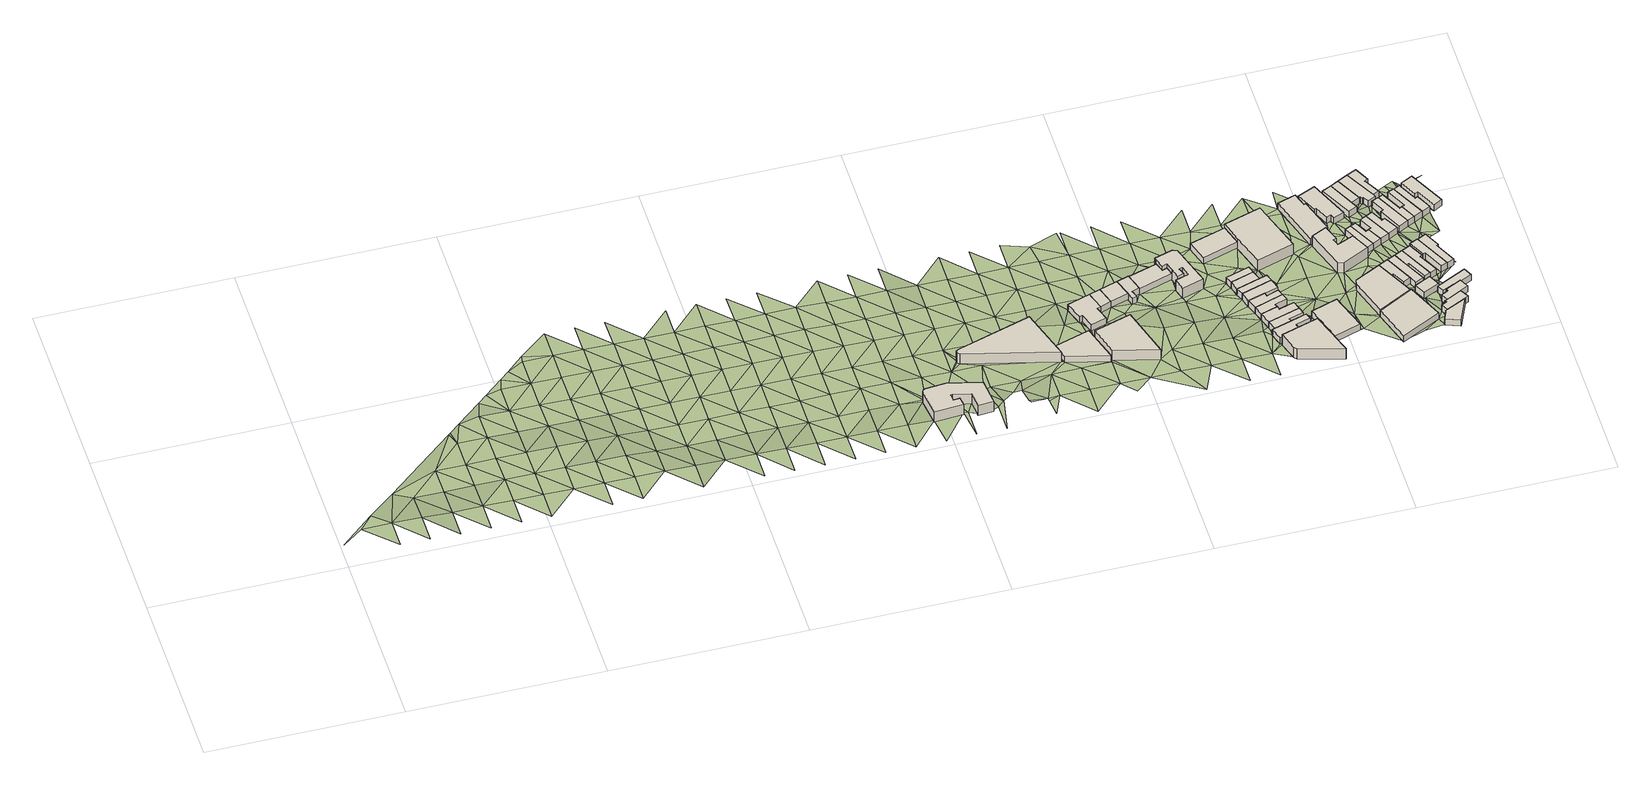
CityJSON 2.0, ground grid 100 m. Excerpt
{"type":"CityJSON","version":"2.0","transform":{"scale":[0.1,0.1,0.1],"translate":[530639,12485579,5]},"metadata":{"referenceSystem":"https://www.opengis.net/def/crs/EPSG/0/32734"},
"CityObjects":{
"building1":{"type":"Building","attributes":{"address":"Locomotive Hotel 349 Albert Road Salt River Cape Town","building":"retail","building:levels":2,"building_height":6.9,"plus_code":"4FRW3FC6+H29","ground_height":7.52,"roof_height":14.42},"geometry":[{"type":"Solid","lod":"1","boundaries":[[[[0,1,2,3]],[[1,4,5,2]],[[4,6,7,5]],[[6,8,9,7]],[[8,10,11,9]],[[10,12,13,11]],[[12,14,15,13]],[[14,16,17,15]],[[16,18,19,17]],[[18,20,21,19]],[[20,22,23,21]],[[22,24,25,23]],[[24,26,27,25]],[[26,0,3,27]],[[3,2,5,7,9,11,13,15,17,19,21,23,25,27]],[[26,24,22,20,18,16,14,12,10,8,6,4,1,0]]]]}]},
"building2":{"type":"Building","attributes":{"address":"Bridge Mansions 445 Albert Road Salt River Cape Town","building":"retail","building:levels":2,"building_height":6.9,"plus_code":"4FRW3FC6+M48","ground_height":7.01,"roof_height":13.91},"geometry":[{"type":"Solid","lod":"1","boundaries":[[[[28,29,30,31]],[[29,32,33,30]],[[32,34,35,33]],[[34,36,37,35]],[[36,38,39,37]],[[38,28,31,39]],[[31,30,33,35,37,39]],[[38,36,34,32,29,28]]]]}]},
"building3":{"type":"Building","attributes":{"address":"Albert Road Salt River Cape Town","building":"retail","building:levels":1,"building_height":4.1,"plus_code":"4FRW3FC6+J7H","ground_height":7.63,"roof_height":11.73},"geometry":[{"type":"Solid","lod":"1","boundaries":[[[[40,41,42,43]],[[41,44,45,42]],[[44,46,47,45]],[[46,40,43,47]],[[43,42,45,47]],[[46,44,41,40]]]]}]},
"building4":{"type":"Building","attributes":{"address":"10 Foundry Road Salt River Cape Town","building":"house","building:levels":1,"building_height":4.1,"plus_code":"4FRW3FC6+P85","ground_height":6.89,"roof_height":10.99},"geometry":[{"type":"Solid","lod":"1","boundaries":[[[[48,49,50,51]],[[49,52,53,50]],[[52,54,55,53]],[[54,56,57,55]],[[56,58,59,57]],[[58,60,61,59]],[[60,62,63,61]],[[62,48,51,63]],[[51,50,53,55,57,59,61,63]],[[62,60,58,56,54,52,49,48]]]]}]},
"building5":{"type":"Building","attributes":{"address":"Liesbeek House 449 Albert Road Salt River Cape Town","building":"retail","building:levels":2,"building_height":6.9,"plus_code":"4FRW3FC6+J98","ground_height":7.61,"roof_height":14.51},"geometry":[{"type":"Solid","lod":"1","boundaries":[[[[64,65,66,67]],[[65,68,69,66]],[[68,70,71,69]],[[70,64,67,71]],[[67,66,69,71]],[[70,68,65,64]]]]}]},
"building6":{"type":"Building","attributes":{"address":"14 Foundry Road Salt River Cape Town","building":"house","building:levels":1,"building_height":4.1,"plus_code":"4FRW3FC6+P9F","ground_height":6.89,"roof_height":10.99},"geometry":[{"type":"Solid","lod":"1","boundaries":[[[[72,48,51,73]],[[48,62,63,51]],[[62,74,75,63]],[[74,72,73,75]],[[73,51,63,75]],[[74,62,48,72]]]]}]},
"building7":{"type":"Building","attributes":{"address":"16 Foundry Road Salt River Cape Town","building":"house","building:levels":1,"building_height":4.1,"plus_code":"4FRW3FC6+PCJ","ground_height":6.86,"roof_height":10.96},"geometry":[{"type":"Solid","lod":"1","boundaries":[[[[76,72,73,77]],[[72,74,75,73]],[[74,78,79,75]],[[78,76,77,79]],[[77,73,75,79]],[[78,74,72,76]]]]}]},
"building8":{"type":"Building","attributes":{"address":"Foundry Road Salt River Cape Town","building":"house","building:levels":1,"building_height":4.1,"plus_code":"4FRW3FC6+PCX","ground_height":6.8,"roof_height":10.9},"geometry":[{"type":"Solid","lod":"1","boundaries":[[[[80,81,82,83]],[[81,84,85,82]],[[84,86,87,85]],[[86,88,89,87]],[[88,90,91,89]],[[90,92,93,91]],[[92,80,83,93]],[[83,82,85,87,89,91,93]],[[92,90,88,86,84,81,80]]]]}]},
"building9":{"type":"Building","attributes":{"address":"18 Foundry Road Salt River Cape Town","building":"industrial","building:levels":1,"building_height":4.1,"plus_code":"4FRW3FC6+QF5","ground_height":6.36,"roof_height":10.46},"geometry":[{"type":"Solid","lod":"1","boundaries":[[[[94,95,96,97]],[[95,98,99,96]],[[98,100,101,99]],[[100,102,103,101]],[[102,104,105,103]],[[104,94,97,105]],[[97,96,99,101,103,105]],[[104,102,100,98,95,94]]]]}]},
"building10":{"type":"Building","attributes":{"address":"24 Foundry Road Salt River Cape Town","building":"industrial","building:levels":2,"building_height":6.9,"plus_code":"4FRW3FC6+PHV","ground_height":6.22,"roof_height":13.12},"geometry":[{"type":"Solid","lod":"1","boundaries":[[[[106,107,108,109]],[[107,110,111,108]],[[110,112,113,111]],[[112,114,115,113]],[[114,116,117,115]],[[116,118,119,117]],[[118,120,121,119]],[[120,122,123,121]],[[122,124,125,123]],[[124,126,127,125]],[[126,128,129,127]],[[128,130,131,129]],[[130,132,133,131]],[[132,134,135,133]],[[134,106,109,135]],[[109,108,111,113,115,117,119,121,123,125,127,129,131,133,135]],[[134,132,130,128,126,124,122,120,118,116,114,112,110,107,106]]]]}]},
"building11":{"type":"Building","attributes":{"address":"Alfred Street Cape Town","building":"house","building:levels":1,"building_height":4.1,"plus_code":"4FRW3FC6+PMG","ground_height":6.36,"roof_height":10.46},"geometry":[{"type":"Solid","lod":"1","boundaries":[[[[136,137,138,139]],[[137,140,141,138]],[[140,142,143,141]],[[142,136,139,143]],[[139,138,141,143]],[[142,140,137,136]]]]}]},
"building12":{"type":"Building","attributes":{"address":"Alfred Street Cape Town","building":"house","building:levels":1,"building_height":4.1,"plus_code":"4FRW3FC6+MMV","ground_height":6.47,"roof_height":10.57},"geometry":[{"type":"Solid","lod":"1","boundaries":[[[[144,145,146,147]],[[145,148,149,146]],[[148,150,151,149]],[[150,144,147,151]],[[147,146,149,151]],[[150,148,145,144]]]]}]},
"building13":{"type":"Building","attributes":{"address":"26 Foundry Road Salt River Cape Town","building":"industrial","building:levels":1,"building_height":4.1,"plus_code":"4FRW3FC6+RJ5","ground_height":5.74,"roof_height":9.84},"geometry":[{"type":"Solid","lod":"1","boundaries":[[[[152,153,154,155]],[[153,156,157,154]],[[156,158,159,157]],[[158,152,155,159]],[[155,154,157,159]],[[158,156,153,152]]]]}]},
"building14":{"type":"Building","attributes":{"address":"Alfred Street Cape Town","building":"house","building:levels":1,"building_height":4.1,"plus_code":"4FRW3FC6+JMP","ground_height":6.56,"roof_height":10.66},"geometry":[{"type":"Solid","lod":"1","boundaries":[[[[160,161,162,163]],[[161,164,165,162]],[[164,166,167,165]],[[166,168,169,167]],[[168,170,171,169]],[[170,160,163,171]],[[163,162,165,167,169,171]],[[170,168,166,164,161,160]]]]}]},
"building15":{"type":"Building","attributes":{"address":"Alfred Street Cape Town","building":"house","building:levels":1,"building_height":4.1,"plus_code":"4FRW3FC6+JMH","ground_height":6.56,"roof_height":10.66},"geometry":[{"type":"Solid","lod":"1","boundaries":[[[[172,173,174,175]],[[173,176,177,174]],[[176,178,179,177]],[[178,161,162,179]],[[161,160,163,162]],[[160,172,175,163]],[[175,174,177,179,162,163]],[[160,161,178,176,173,172]]]]}]},
"building16":{"type":"Building","attributes":{"address":"19 Alfred Street Salt River Cape Town","building":"house","building:levels":1,"building_height":4.1,"plus_code":"4FRW3FC6+HP7","ground_height":7.29,"roof_height":11.39},"geometry":[{"type":"Solid","lod":"1","boundaries":[[[[180,181,182,183]],[[181,184,185,182]],[[184,186,187,185]],[[186,188,189,187]],[[188,190,191,189]],[[190,192,193,191]],[[192,194,195,193]],[[194,180,183,195]],[[183,182,185,187,189,191,193,195]],[[194,192,190,188,186,184,181,180]]]]}]},
"building17":{"type":"Building","attributes":{"address":"Alfred Street Cape Town","building":"house","building:levels":1,"building_height":4.1,"plus_code":"4FRW3FC6+MMQ","ground_height":6.38,"roof_height":10.48},"geometry":[{"type":"Solid","lod":"1","boundaries":[[[[196,197,198,199]],[[197,200,201,198]],[[200,202,203,201]],[[202,204,205,203]],[[204,196,199,205]],[[199,198,201,203,205]],[[204,202,200,197,196]]]]}]},
"building18":{"type":"Building","attributes":{"address":"Alfred Street Cape Town","building":"house","building:levels":1,"building_height":4.1,"plus_code":"4FRW3FC6+MM9","ground_height":6.38,"roof_height":10.48},"geometry":[{"type":"Solid","lod":"1","boundaries":[[[[206,207,208,209]],[[207,210,211,208]],[[210,197,198,211]],[[197,196,199,198]],[[196,206,209,199]],[[209,208,211,198,199]],[[196,197,210,207,206]]]]}]},
"building19":{"type":"Building","attributes":{"address":"Alfred Street Cape Town","building":"house","building:levels":1,"building_height":4.1,"plus_code":"4FRW3FC6+HPR","ground_height":6.56,"roof_height":10.66},"geometry":[{"type":"Solid","lod":"1","boundaries":[[[[212,213,214,215]],[[213,216,217,214]],[[216,218,219,217]],[[218,173,174,219]],[[173,172,175,174]],[[172,212,215,175]],[[215,214,217,219,174,175]],[[172,173,218,216,213,212]]]]}]},
"building20":{"type":"Building","attributes":{"address":"17 Alfred Street Salt River Cape Town","building":"house","building:levels":1,"building_height":4.1,"plus_code":"4FRW3FC6+HPJ","ground_height":6.62,"roof_height":10.72},"geometry":[{"type":"Solid","lod":"1","boundaries":[[[[220,221,222,223]],[[221,224,225,222]],[[224,226,227,225]],[[226,213,214,227]],[[213,212,215,214]],[[212,220,223,215]],[[223,222,225,227,214,215]],[[212,213,226,224,221,220]]]]}]},
"building21":{"type":"Building","attributes":{"address":"Salt River Buildings 463 Junction Road Salt River Cape Town","building":"retail","building:levels":2,"building_height":6.9,"plus_code":"4FRW3FC6+GQ6","ground_height":7.29,"roof_height":14.19},"geometry":[{"type":"Solid","lod":"1","boundaries":[[[[228,229,230,231]],[[229,232,233,230]],[[232,234,235,233]],[[234,236,237,235]],[[236,238,239,237]],[[238,228,231,239]],[[231,230,233,235,237,239]],[[238,236,234,232,229,228]]]]}]},
"building22":{"type":"Building","attributes":{"address":"32 Foundry Road Salt River Cape Town","building":"industrial","building:levels":2,"building_height":6.9,"plus_code":"4FRW3FC6+QPH","ground_height":5.49,"roof_height":12.39},"geometry":[{"type":"Solid","lod":"1","boundaries":[[[[240,241,242,243]],[[241,244,245,242]],[[244,246,247,245]],[[246,248,249,247]],[[248,240,243,249]],[[243,242,245,247,249]],[[248,246,244,241,240]]]]}]},
"building23":{"type":"Building","attributes":{"address":"18 Junction Road Salt River Cape Town","building":"industrial","building:levels":1,"building_height":4.1,"plus_code":"4FRW3FC6+HR7","ground_height":6.44,"roof_height":10.54},"geometry":[{"type":"Solid","lod":"1","boundaries":[[[[250,251,252,253]],[[251,254,255,252]],[[254,256,257,255]],[[256,250,253,257]],[[253,252,255,257]],[[256,254,251,250]]]]}]},
"building24":{"type":"Building","attributes":{"address":"3 Junction Road Salt River Cape Town","building":"industrial","building:levels":1,"building_height":4.1,"plus_code":"4FRW3FC6+RR9","ground_height":5.53,"roof_height":9.63},"geometry":[{"type":"Solid","lod":"1","boundaries":[[[[258,259,260,261]],[[259,262,263,260]],[[262,264,265,263]],[[264,266,267,265]],[[266,268,269,267]],[[268,258,261,269]],[[261,260,263,265,267,269]],[[268,266,264,262,259,258]]]]}]},
"building25":{"type":"Building","attributes":{"address":"5A Junction Road Salt River Cape Town","building":"industrial","building:levels":2,"building_height":6.9,"plus_code":"4FRW3FC6+PV9","ground_height":5.9,"roof_height":12.8},"geometry":[{"type":"Solid","lod":"1","boundaries":[[[[270,271,272,273]],[[271,274,275,272]],[[274,276,277,275]],[[276,278,279,277]],[[278,280,281,279]],[[280,282,283,281]],[[282,284,285,283]],[[284,286,287,285]],[[286,270,273,287]],[[273,272,275,277,279,281,283,285,287]],[[286,284,282,280,278,276,274,271,270]]]]}]},
"building26":{"type":"Building","attributes":{"address":"9 Junction Road Salt River Cape Town","building":"industrial","building:levels":1,"building_height":4.1,"plus_code":"4FRW3FC6+JW9","ground_height":6.09,"roof_height":10.19},"geometry":[{"type":"Solid","lod":"1","boundaries":[[[[288,289,290,291]],[[289,292,293,290]],[[292,294,295,293]],[[294,296,297,295]],[[296,298,299,297]],[[298,288,291,299]],[[291,290,293,295,297,299]],[[298,296,294,292,289,288]]]]}]},
"building27":{"type":"Building","attributes":{"address":"11 Junction Road Salt River Cape Town","building":"industrial","building:levels":1,"building_height":4.1,"plus_code":"4FRW3FC6+GXV","ground_height":6.98,"roof_height":11.08},"geometry":[{"type":"Solid","lod":"1","boundaries":[[[[300,301,302,303]],[[301,304,305,302]],[[304,306,307,305]],[[306,300,303,307]],[[303,302,305,307]],[[306,304,301,300]]]]}]},
"building28":{"type":"Building","attributes":{"address":"38 Foundry Road Salt River Cape Town","building":"industrial","building:levels":1,"building_height":4.1,"plus_code":"4FRW3FC6+RVW","ground_height":5.07,"roof_height":9.17},"geometry":[{"type":"Solid","lod":"1","boundaries":[[[[308,309,310,311]],[[309,312,313,310]],[[312,314,315,313]],[[314,316,317,315]],[[316,318,319,317]],[[318,320,321,319]],[[320,322,323,321]],[[322,308,311,323]],[[311,310,313,315,317,319,321,323]],[[322,320,318,316,314,312,309,308]]]]}]},
"building29":{"type":"Building","attributes":{"address":"24 Greef Street Salt River Cape Town","building":"house","building:levels":1,"building_height":4.1,"plus_code":"4FRW3FC6+PWW","ground_height":5.9,"roof_height":10},"geometry":[{"type":"Solid","lod":"1","boundaries":[[[[324,325,326,327]],[[325,328,329,326]],[[328,330,331,329]],[[330,332,333,331]],[[332,334,335,333]],[[334,324,327,335]],[[327,326,329,331,333,335]],[[334,332,330,328,325,324]]]]}]},
"building30":{"type":"Building","attributes":{"address":"21 Greef Street Salt River Cape Town","building":"house","building:levels":1,"building_height":4.1,"plus_code":"4FRW3FC6+MX3","ground_height":6.04,"roof_height":10.14},"geometry":[{"type":"Solid","lod":"1","boundaries":[[[[336,289,290,337]],[[289,288,291,290]],[[288,338,339,291]],[[338,340,341,339]],[[340,342,343,341]],[[342,336,337,343]],[[337,290,291,339,341,343]],[[342,340,338,288,289,336]]]]}]},
"building31":{"type":"Building","attributes":{"address":"26 Greef Street Salt River Cape Town","building":"house","building:levels":1,"building_height":4.1,"plus_code":"4FRW3FC6+PXJ","ground_height":5.65,"roof_height":9.75},"geometry":[{"type":"Solid","lod":"1","boundaries":[[[[344,345,346,347]],[[345,348,349,346]],[[348,350,351,349]],[[350,352,353,351]],[[352,354,355,353]],[[354,344,347,355]],[[347,346,349,351,353,355]],[[354,352,350,348,345,344]]]]}]},
"building32":{"type":"Building","attributes":{"address":"42 Foundry Road Salt River Cape Town","building":"house","building:levels":1,"building_height":4.1,"plus_code":"4FRW3FC6+RWW","ground_height":5.15,"roof_height":9.25},"geometry":[{"type":"Solid","lod":"1","boundaries":[[[[356,357,358,359]],[[357,360,361,358]],[[360,362,363,361]],[[362,364,365,363]],[[364,356,359,365]],[[359,358,361,363,365]],[[364,362,360,357,356]]]]}]},
"building33":{"type":"Building","attributes":{"address":"23 Greef Street Salt River Cape Town","building":"house","building:levels":1,"building_height":4.1,"plus_code":"4FRW3FC7+J2J","ground_height":6.04,"roof_height":10.14},"geometry":[{"type":"Solid","lod":"1","boundaries":[[[[366,336,337,367]],[[336,342,343,337]],[[342,368,369,343]],[[368,370,371,369]],[[370,372,373,371]],[[372,366,367,373]],[[367,337,343,369,371,373]],[[372,370,368,342,336,366]]]]}]},
"building34":{"type":"Building","attributes":{"address":"28 Greef Street Salt River Cape Town","building":"house","building:levels":1,"building_height":4.1,"plus_code":"4FRW3FC6+QX7","ground_height":5.65,"roof_height":9.75},"geometry":[{"type":"Solid","lod":"1","boundaries":[[[[350,348,349,351]],[[348,374,375,349]],[[374,376,377,375]],[[376,378,379,377]],[[378,380,381,379]],[[380,350,351,381]],[[351,349,375,377,379,381]],[[380,378,376,374,348,350]]]]}]},
"building35":{"type":"Building","attributes":{"address":"16 Westminster Road Salt River Cape Town","building":"house","building:levels":1,"building_height":4.1,"plus_code":"4FRW3FC7+H2W","ground_height":6.16,"roof_height":10.26},"geometry":[{"type":"Solid","lod":"1","boundaries":[[[[382,383,384,385]],[[383,386,387,384]],[[386,388,389,387]],[[388,382,385,389]],[[385,384,387,389]],[[388,386,383,382]]]]}]},
"building36":{"type":"Building","attributes":{"address":"44 Foundry Road Salt River Cape Town","building":"house","building:levels":1,"building_height":4.1,"plus_code":"4FRW3FC6+VW5","ground_height":5.15,"roof_height":9.25},"geometry":[{"type":"Solid","lod":"1","boundaries":[[[[357,356,359,358]],[[356,390,391,359]],[[390,392,393,391]],[[392,357,358,393]],[[358,359,391,393]],[[392,390,356,357]]]]}]},
"building37":{"type":"Building","attributes":{"address":"25 Greef Street Salt River Cape Town","building":"house","building:levels":1,"building_height":4.1,"plus_code":"4FRW3FC7+M23","ground_height":6.04,"roof_height":10.14},"geometry":[{"type":"Solid","lod":"1","boundaries":[[[[394,366,367,395]],[[366,372,373,367]],[[372,396,397,373]],[[396,398,399,397]],[[398,400,401,399]],[[400,394,395,401]],[[395,367,373,397,399,401]],[[400,398,396,372,366,394]]]]}]},
"building38":{"type":"Building","attributes":{"address":"26 Westminster Road Salt River Cape Town","building":"house","building:levels":1,"building_height":4.1,"plus_code":"4FRW3FC7+G36","ground_height":6.74,"roof_height":10.84},"geometry":[{"type":"Solid","lod":"1","boundaries":[[[[402,403,404,405]],[[403,406,407,404]],[[406,408,409,407]],[[408,410,411,409]],[[410,402,405,411]],[[405,404,407,409,411]],[[410,408,406,403,402]]]]}]},
"building39":{"type":"Building","attributes":{"address":"30 Greef Street Salt River Cape Town","building":"house","building:levels":1,"building_height":4.1,"plus_code":"4FRW3FC6+QX5","ground_height":5.65,"roof_height":9.75},"geometry":[{"type":"Solid","lod":"1","boundaries":[[[[376,374,375,377]],[[374,412,413,375]],[[412,414,415,413]],[[414,416,417,415]],[[416,418,419,417]],[[418,376,377,419]],[[377,375,413,415,417,419]],[[418,416,414,412,374,376]]]]}]},
"building40":{"type":"Building","attributes":{"address":"24 Westminster Road Salt River Cape Town","building":"house","building:levels":1,"building_height":4.1,"plus_code":"4FRW3FC7+G3V","ground_height":6.74,"roof_height":10.84},"geometry":[{"type":"Solid","lod":"1","boundaries":[[[[403,420,421,404]],[[420,422,423,421]],[[422,424,425,423]],[[424,426,427,425]],[[426,428,429,427]],[[428,430,431,429]],[[430,406,407,431]],[[406,403,404,407]],[[404,421,423,425,427,429,431,407]],[[406,430,428,426,424,422,420,403]]]]}]},
"building41":{"type":"Building","attributes":{"address":"27 Greef Street Salt River Cape Town","building":"house","building:levels":1,"building_height":4.1,"plus_code":"4FRW3FC7+J2X","ground_height":5.93,"roof_height":10.03},"geometry":[{"type":"Solid","lod":"1","boundaries":[[[[432,433,434,435]],[[433,436,437,434]],[[436,438,439,437]],[[438,440,441,439]],[[440,442,443,441]],[[442,432,435,443]],[[435,434,437,439,441,443]],[[442,440,438,436,433,432]]]]}]},
"building42":{"type":"Building","attributes":{"address":"46 Foundry Road Salt River Cape Town","building":"house","building:levels":1,"building_height":4.1,"plus_code":"4FRW3FC6+VX3","ground_height":5.15,"roof_height":9.25},"geometry":[{"type":"Solid","lod":"1","boundaries":[[[[392,390,391,393]],[[390,444,445,391]],[[444,446,447,445]],[[446,448,449,447]],[[448,450,451,449]],[[450,452,453,451]],[[452,454,455,453]],[[454,456,457,455]],[[456,392,393,457]],[[393,391,445,447,449,451,453,455,457]],[[456,454,452,450,448,446,444,390,392]]]]}]},
"building43":{"type":"Building","attributes":{"address":"Westminster Road Salt River Cape Town","building":"house","building:levels":1,"building_height":4.1,"plus_code":"4FRW3FC7+H38","ground_height":6.74,"roof_height":10.84},"geometry":[{"type":"Solid","lod":"1","boundaries":[[[[422,458,459,423]],[[458,460,461,459]],[[460,462,463,461]],[[462,464,465,463]],[[464,466,467,465]],[[466,468,469,467]],[[468,424,425,469]],[[424,422,423,425]],[[423,459,461,463,465,467,469,425]],[[424,468,466,464,462,460,458,422]]]]}]},
"building44":{"type":"Building","attributes":{"address":"48 Foundry Road Salt River Cape Town","building":"house","building:levels":1,"building_height":4.1,"plus_code":"4FRW3FC6+VX5","ground_height":5.09,"roof_height":9.19},"geometry":[{"type":"Solid","lod":"1","boundaries":[[[[470,471,472,473]],[[471,474,475,472]],[[474,476,477,475]],[[476,478,479,477]],[[478,480,481,479]],[[480,470,473,481]],[[473,472,475,477,479,481]],[[480,478,476,474,471,470]]]]}]},
"building45":{"type":"Building","attributes":{"address":"Greef Street Salt River Cape Town","building":"house","building:levels":1,"building_height":4.1,"plus_code":"4FRW3FC7+Q2F","ground_height":5.55,"roof_height":9.65},"geometry":[{"type":"Solid","lod":"1","boundaries":[[[[482,483,484,485]],[[483,486,487,484]],[[486,488,489,487]],[[488,490,491,489]],[[490,492,493,491]],[[492,482,485,493]],[[485,484,487,489,491,493]],[[492,490,488,486,483,482]]]]}]},
"building46":{"type":"Building","attributes":{"address":"29 Greef Street Salt River Cape Town","building":"house","building:levels":1,"building_height":4.1,"plus_code":"4FRW3FC7+M36","ground_height":5.93,"roof_height":10.03},"geometry":[{"type":"Solid","lod":"1","boundaries":[[[[494,495,496,497]],[[495,498,499,496]],[[498,500,501,499]],[[500,502,503,501]],[[502,504,505,503]],[[504,494,497,505]],[[497,496,499,501,503,505]],[[504,502,500,498,495,494]]]]}]},
"building47":{"type":"Building","attributes":{"address":"Westminster Road Salt River Cape Town","building":"house","building:levels":1,"building_height":4.1,"plus_code":"4FRW3FC7+H3W","ground_height":5.91,"roof_height":10.01},"geometry":[{"type":"Solid","lod":"1","boundaries":[[[[506,507,508,509]],[[507,510,511,508]],[[510,512,513,511]],[[512,514,515,513]],[[514,516,517,515]],[[516,518,519,517]],[[518,520,521,519]],[[520,506,509,521]],[[509,508,511,513,515,517,519,521]],[[520,518,516,514,512,510,507,506]]]]}]},
"building48":{"type":"Building","attributes":{"address":"Greef Street Salt River Cape Town","building":"house","building:levels":1,"building_height":4.1,"plus_code":"4FRW3FC7+R23","ground_height":5.38,"roof_height":9.48},"geometry":[{"type":"Solid","lod":"1","boundaries":[[[[522,523,524,525]],[[523,526,527,524]],[[526,528,529,527]],[[528,530,531,529]],[[530,532,533,531]],[[532,522,525,533]],[[525,524,527,529,531,533]],[[532,530,528,526,523,522]]]]}]},
"building49":{"type":"Building","attributes":{"address":"31 Greef Street Salt River Cape Town","building":"house","building:levels":1,"building_height":4.1,"plus_code":"4FRW3FC7+M38","ground_height":5.55,"roof_height":9.65},"geometry":[{"type":"Solid","lod":"1","boundaries":[[[[534,535,536,537]],[[535,538,539,536]],[[538,540,541,539]],[[540,542,543,541]],[[542,544,545,543]],[[544,534,537,545]],[[537,536,539,541,543,545]],[[544,542,540,538,535,534]]]]}]},
"building50":{"type":"Building","attributes":{"address":"Greef Street Salt River Cape Town","building":"house","building:levels":1,"building_height":4.1,"plus_code":"4FRW3FC7+R36","ground_height":5.38,"roof_height":9.48},"geometry":[{"type":"Solid","lod":"1","boundaries":[[[[528,526,527,529]],[[526,546,547,527]],[[546,548,549,547]],[[548,550,551,549]],[[550,552,553,551]],[[552,528,529,553]],[[529,527,547,549,551,553]],[[552,550,548,546,526,528]]]]}]},
"building51":{"type":"Building","attributes":{"address":"Greef Street Salt River Cape Town","building":"house","building:levels":1,"building_height":4.1,"plus_code":"4FRW3FC7+R33","ground_height":5.1,"roof_height":9.2},"geometry":[{"type":"Solid","lod":"1","boundaries":[[[[554,555,556,557]],[[555,558,559,556]],[[558,560,561,559]],[[560,562,563,561]],[[562,564,565,563]],[[564,554,557,565]],[[557,556,559,561,563,565]],[[564,562,560,558,555,554]]]]}]},
"building52":{"type":"Building","attributes":{"address":"40 Greef Street Salt River Cape Town","building":"house","building:levels":1,"building_height":4.1,"plus_code":"4FRW3FC7+R3Q","ground_height":5.1,"roof_height":9.2},"geometry":[{"type":"Solid","lod":"1","boundaries":[[[[566,567,568,569]],[[567,570,571,568]],[[570,572,573,571]],[[572,574,575,573]],[[574,576,577,575]],[[576,566,569,577]],[[569,568,571,573,575,577]],[[576,574,572,570,567,566]]]]}]},
"terrain1":{"type":"TINRelief","geometry":[{"type":"CompositeSurface","lod":"1","boundaries":[[[578,579,580]],[[579,578,581]],[[582,581,578]],[[579,581,583]],[[581,584,585]],[[583,581,586]],[[586,581,585]],[[586,585,587]],[[583,586,588]],[[587,585,589]],[[590,586,587]],[[586,590,588]],[[591,583,588]],[[590,587,592]],[[593,592,587]],[[588,590,594]],[[592,594,590]],[[594,595,588]],[[588,595,596]],[[596,591,588]],[[594,592,597]],[[592,598,599]],[[595,594,597]],[[592,599,597]],[[596,600,591]],[[600,596,601]],[[596,595,602]],[[597,603,595]],[[602,595,603]],[[602,601,596]],[[599,604,597]],[[604,599,605]],[[603,597,606]],[[601,602,607]],[[606,597,604]],[[603,608,602]],[[609,601,607]],[[608,603,606]],[[604,605,610]],[[602,611,607]],[[606,604,610]],[[611,602,608]],[[612,609,607]],[[612,607,611]],[[608,606,613]],[[610,614,606]],[[612,615,609]],[[606,614,613]],[[611,608,616]],[[612,617,615]],[[612,611,616]],[[608,613,616]],[[615,617,618]],[[619,614,610]],[[610,620,619]],[[617,612,621]],[[616,622,612]],[[613,614,623]],[[619,624,614]],[[618,617,621]],[[612,622,621]],[[613,623,616]],[[614,624,623]],[[621,625,618]],[[626,622,616]],[[627,624,619]],[[616,623,626]],[[621,628,625]],[[627,619,629]],[[630,625,628]],[[631,621,622]],[[626,632,622]],[[623,624,633]],[[624,627,634]],[[622,632,631]],[[628,621,635]],[[633,626,623]],[[624,634,633]],[[635,630,628]],[[627,629,636]],[[621,631,635]],[[632,626,637]],[[636,634,627]],[[626,633,637]],[[638,630,635]],[[639,631,632]],[[633,634,640]],[[637,641,632]],[[634,636,640]],[[631,639,635]],[[632,641,639]],[[633,642,637]],[[633,640,642]],[[643,638,635]],[[644,641,637]],[[639,643,635]],[[636,645,640]],[[637,642,644]],[[645,636,646]],[[647,639,641]],[[642,640,648]],[[644,649,641]],[[648,640,645]],[[647,643,639]],[[641,649,647]],[[644,642,650]],[[650,642,648]],[[651,643,652]],[[645,646,653]],[[649,644,654]],[[643,647,652]],[[648,645,653]],[[644,650,654]],[[649,655,647]],[[649,654,655]],[[648,656,650]],[[653,657,648]],[[647,658,652]],[[647,655,658]],[[648,657,656]],[[659,654,650]],[[660,661,652]],[[652,658,660]],[[650,656,659]],[[655,654,662]],[[663,657,653]],[[653,664,663]],[[658,655,662]],[[659,662,654]],[[656,657,665]],[[657,663,665]],[[666,660,658]],[[659,656,667]],[[666,658,662]],[[656,665,667]],[[660,666,668]],[[669,662,659]],[[667,670,659]],[[665,663,671]],[[672,660,668]],[[663,673,674]],[[662,669,666]],[[669,659,670]],[[671,667,665]],[[671,663,674]],[[666,675,668]],[[666,669,675]],[[670,667,676]],[[667,671,677]],[[675,678,668]],[[667,677,676]],[[669,670,679]],[[671,674,680]],[[681,668,678]],[[682,683,674]],[[669,679,675]],[[679,670,676]],[[680,677,671]],[[680,674,683]],[[678,675,684]],[[677,685,676]],[[684,675,679]],[[677,680,685]],[[678,686,681]],[[686,678,684]],[[687,679,676]],[[680,683,688]],[[685,689,676]],[[690,688,683]],[[679,687,684]],[[689,687,676]],[[685,680,691]],[[688,691,680]],[[686,684,692]],[[693,689,685]],[[684,687,692]],[[691,693,685]],[[694,686,695]],[[692,695,686]],[[687,689,696]],[[693,697,689]],[[691,688,698]],[[699,700,688]],[[687,696,692]],[[696,689,697]],[[688,700,698]],[[693,691,701]],[[695,692,702]],[[697,693,701]],[[702,692,696]],[[691,698,701]],[[695,703,704]],[[703,695,702]],[[705,696,697]],[[701,706,697]],[[698,700,707]],[[708,709,700]],[[696,705,702]],[[705,697,706]],[[698,707,701]],[[700,709,707]],[[702,710,703]],[[711,706,701]],[[702,705,710]],[[701,707,711]],[[709,708,712]],[[710,713,703]],[[705,706,714]],[[715,707,709]],[[711,716,706]],[[717,703,713]],[[705,714,710]],[[715,709,712]],[[718,711,707]],[[714,706,716]],[[718,707,715]],[[713,710,719]],[[718,720,711]],[[716,711,721]],[[719,710,714]],[[711,720,721]],[[722,712,723]],[[713,724,717]],[[724,713,719]],[[725,714,716]],[[721,726,716]],[[720,727,721]],[[714,725,719]],[[725,716,726]],[[728,729,730]],[[728,731,729]],[[732,722,733]],[[722,732,731]],[[724,719,734]],[[735,729,731]],[[736,726,721]],[[736,721,727]],[[719,725,734]],[[735,731,732]],[[735,732,737]],[[738,724,739]],[[734,739,724]],[[725,726,740]],[[741,726,736]],[[727,742,736]],[[725,740,734]],[[740,726,741]],[[743,741,736]],[[744,743,736]],[[745,744,736]],[[746,747,742]],[[739,734,748]],[[747,749,750]],[[743,751,741]],[[736,742,752]],[[748,734,740]],[[736,752,745]],[[750,742,747]],[[750,753,742]],[[754,739,755]],[[753,752,742]],[[751,756,741]],[[755,739,748]],[[757,740,741]],[[750,758,753]],[[740,757,748]],[[757,741,756]],[[759,752,753]],[[759,753,758]],[[755,748,760]],[[761,756,751]],[[758,762,759]],[[748,757,760]],[[763,745,752]],[[764,765,766]],[[764,766,762]],[[756,761,757]],[[760,767,755]],[[759,762,768]],[[769,755,767]],[[752,759,763]],[[760,757,770]],[[28,761,751]],[[768,762,766]],[[771,772,773]],[[766,772,771]],[[770,757,761]],[[774,767,760]],[[771,768,766]],[[774,760,770]],[[763,759,768]],[[769,767,775]],[[28,770,761]],[[775,767,774]],[[776,768,771]],[[777,776,771]],[[774,770,778]],[[46,763,768]],[[770,28,779]],[[46,768,780]],[[776,780,768]],[[774,778,775]],[[28,763,44]],[[763,46,44]],[[770,779,778]],[[781,775,782]],[[776,777,783]],[[44,784,28]],[[775,778,782]],[[776,783,780]],[[785,779,28]],[[786,46,780]],[[779,785,778]],[[785,28,784]],[[44,41,784]],[[780,783,787]],[[778,788,782]],[[780,787,786]],[[788,778,785]],[[785,784,789]],[[41,790,784]],[[784,790,789]],[[791,782,792]],[[787,793,786]],[[41,786,794]],[[793,794,786]],[[795,782,788]],[[796,41,794]],[[790,41,796]],[[787,783,797]],[[797,783,798]],[[799,790,796]],[[792,782,795]],[[793,787,797]],[[800,785,789]],[[785,800,788]],[[801,796,794]],[[795,788,802]],[[800,789,48]],[[793,797,803]],[[802,788,800]],[[801,794,70]],[[804,801,805]],[[806,792,795]],[[807,805,801]],[[72,800,48]],[[802,806,795]],[[72,802,800]],[[808,792,806]],[[809,807,801]],[[797,810,803]],[[801,70,809]],[[797,811,810]],[[802,72,812]],[[806,802,812]],[[807,809,813]],[[810,814,803]],[[803,815,70]],[[813,78,807]],[[812,72,76]],[[70,816,809]],[[803,814,815]],[[806,817,818]],[[817,806,812]],[[809,816,813]],[[816,70,815]],[[810,811,819]],[[819,814,810]],[[820,812,76]],[[813,816,821]],[[821,92,822]],[[92,821,816]],[[815,814,823]],[[824,814,819]],[[820,825,812]],[[812,825,817]],[[816,815,823]],[[814,824,823]],[[826,92,816]],[[827,817,828]],[[817,825,828]],[[820,94,825]],[[824,819,829]],[[816,823,830]],[[831,829,819]],[[816,830,832]],[[832,826,816]],[[833,92,826]],[[834,825,94]],[[823,824,835]],[[824,829,836]],[[825,837,828]],[[834,837,825]],[[833,826,838]],[[830,823,835]],[[824,836,835]],[[839,838,826]],[[840,832,830]],[[841,828,842]],[[843,838,839]],[[132,837,834]],[[843,844,845]],[[842,828,837]],[[844,843,839]],[[829,846,836]],[[835,847,830]],[[830,847,840]],[[846,829,848]],[[837,132,130]],[[835,836,172]],[[130,849,837]],[[836,846,850]],[[851,130,840]],[[842,837,849]],[[847,835,852]],[[840,847,853]],[[172,836,850]],[[851,854,130]],[[854,849,130]],[[840,853,851]],[[852,835,170]],[[170,835,160]],[[835,172,160]],[[855,850,846]],[[853,847,150]],[[144,150,847]],[[855,846,856]],[[849,857,842]],[[144,847,852]],[[856,846,858]],[[859,858,846]],[[860,850,855]],[[860,172,850]],[[855,861,860]],[[862,842,857]],[[854,851,863]],[[853,863,851]],[[856,858,864]],[[153,857,849]],[[140,863,853]],[[865,854,863]],[[864,858,232]],[[166,164,168]],[[173,178,176]],[[173,218,178]],[[866,867,868]],[[153,869,857]],[[192,870,864]],[[863,140,871]],[[148,145,200]],[[140,148,871]],[[210,168,164]],[[218,216,178]],[[865,863,871]],[[857,869,872]],[[867,866,873]],[[200,871,148]],[[192,864,232]],[[164,161,210]],[[200,197,874]],[[210,874,197]],[[200,874,871]],[[875,213,867]],[[867,873,875]],[[875,873,192]],[[232,875,192]],[[876,877,232]],[[161,178,878]],[[878,210,161]],[[877,879,232]],[[876,879,877]],[[878,178,216]],[[879,875,232]],[[878,216,213]],[[869,153,880]],[[875,878,213]],[[874,210,881]],[[874,882,871]],[[881,210,878]],[[883,879,876]],[[880,153,248]],[[869,880,884]],[[875,251,878]],[[885,874,881]],[[882,874,885]],[[886,879,883]],[[880,248,884]],[[878,251,887]],[[881,878,888]],[[886,889,251]],[[889,886,883]],[[248,882,890]],[[889,887,251]],[[885,881,888]],[[884,248,258]],[[887,888,878]],[[882,885,891]],[[892,248,890]],[[882,891,890]],[[889,883,304]],[[248,892,258]],[[885,893,891]],[[887,889,894]],[[888,893,885]],[[890,891,892]],[[895,304,883]],[[304,896,889]],[[889,896,894]],[[892,891,258]],[[888,887,897]],[[898,887,894]],[[898,897,887]],[[893,899,891]],[[900,258,901]],[[899,902,891]],[[898,903,897]],[[904,905,906]],[[907,896,304]],[[908,901,909]],[[908,909,910]],[[904,278,905]],[[910,911,908]],[[911,910,902]],[[905,328,899]],[[899,328,902]],[[289,903,898]],[[912,897,903]],[[911,902,913]],[[914,911,913]],[[915,895,916]],[[905,278,332]],[[902,917,913]],[[328,905,332]],[[328,917,902]],[[918,896,907]],[[919,913,917]],[[334,332,278]],[[332,330,328]],[[334,278,912]],[[920,917,328]],[[336,903,289]],[[336,912,903]],[[334,912,324]],[[921,917,920]],[[922,923,924]],[[918,922,924]],[[915,916,925]],[[926,917,921]],[[912,336,324]],[[927,308,926]],[[928,921,920]],[[922,918,929]],[[907,929,918]],[[308,927,357]],[[930,927,926]],[[930,926,921]],[[907,915,931]],[[931,929,907]],[[922,929,932]],[[928,933,921]],[[922,932,934]],[[336,366,324]],[[935,936,928]],[[933,928,936]],[[925,937,915]],[[938,931,915]],[[939,930,921]],[[366,348,324]],[[933,939,921]],[[938,915,937]],[[933,936,940]],[[929,941,932]],[[938,937,942]],[[939,943,930]],[[468,931,938]],[[366,394,348]],[[941,929,382]],[[944,426,938]],[[468,938,426]],[[945,946,947]],[[931,468,948]],[[941,945,947]],[[374,348,394]],[[949,950,943]],[[939,418,943]],[[931,948,951]],[[468,426,424]],[[941,382,945]],[[949,943,952]],[[948,468,953]],[[954,943,418]],[[955,953,468]],[[945,382,956]],[[954,952,943]],[[955,468,466]],[[394,957,374]],[[949,952,958]],[[464,953,955]],[[466,464,955]],[[418,416,959]],[[394,960,957]],[[961,382,951]],[[382,961,956]],[[962,951,948]],[[952,954,963]],[[954,418,964]],[[959,965,418]],[[957,412,374]],[[414,959,416]],[[965,964,418]],[[966,953,464]],[[951,962,961]],[[956,961,967]],[[957,960,498]],[[414,968,959]],[[956,967,969]],[[970,965,959]],[[970,964,965]],[[498,960,440]],[[438,969,440]],[[412,968,414]],[[971,954,964]],[[498,440,969]],[[966,464,462]],[[957,494,412]],[[967,961,972]],[[483,971,964]],[[412,494,968]],[[969,972,498]],[[969,967,972]],[[498,972,500]],[[973,972,961]],[[974,975,971]],[[483,976,971]],[[971,976,974]],[[977,968,494]],[[978,478,979]],[[978,979,974]],[[482,968,977]],[[973,961,980]],[[981,478,978]],[[976,982,974]],[[974,982,978]],[[534,977,494]],[[976,530,982]],[[530,528,982]],[[977,983,482]],[[984,978,982]],[[552,982,528]],[[984,985,978]],[[977,534,986]],[[987,988,989]],[[546,983,977]],[[985,984,990]],[[991,977,986]],[[546,977,991]],[[990,992,985]],[[990,993,992]],[[990,994,993]],[[992,993,995]],[[996,994,990]],[[546,991,558]],[[996,997,994]],[[998,994,997]],[[995,993,999]],[[997,574,998]],[[999,1000,995]],[[1000,1001,995]]]}]}
},
"vertices":[
[3088,159,33],[3081,204,33],[3081,204,102],[3088,159,102],[3049,202,33],[3049,202,102],[3045,236,33],[3045,236,102],[3054,238,33],[3054,238,102],[3143,216,33],[3143,216,102],[3152,134,33],[3152,134,102],[3231,140,33],[3231,140,102],[3217,277,33],[3217,277,102],[3047,319,33],[3047,319,102],[2939,310,33],[2939,310,102],[2927,303,33],[2927,303,102],[2922,290,33],[2922,290,102],[2939,149,33],[2939,149,102],
[3548,641,28],[3163,524,28],[3163,524,97],[3548,641,97],[3152,514,28],[3152,514,97],[3152,503,28],[3152,503,97],[3162,492,28],[3162,492,97],[3631,373,28],[3631,373,97],
[3858,306,35],[3801,496,35],[3801,496,76],[3858,306,76],[3619,440,35],[3619,440,76],[3645,360,35],[3645,360,76],
[3871,734,27],[3755,697,27],[3755,697,68],[3871,734,68],[3786,602,27],[3786,602,68],[3800,607,27],[3800,607,68],[3824,534,27],[3824,534,68],[3906,560,27],[3906,560,68],[3882,633,27],[3882,633,68],[3902,639,27],[3902,639,68],
[3822,461,34],[3866,311,34],[3866,311,103],[3822,461,103],[4089,255,34],[4089,255,103],[4012,519,34],[4012,519,103],
[3928,752,27],[3928,752,68],[3957,659,27],[3957,659,68],
[4020,781,27],[4020,781,68],[4050,688,27],[4050,688,68],
[4084,801,26],[4020,781,26],[4020,781,67],[4084,801,67],[4050,688,26],[4050,688,67],[4060,653,26],[4060,653,67],[4085,661,26],[4085,661,67],[4074,697,26],[4074,697,67],[4112,709,26],[4112,709,67],
[4234,847,22],[4084,801,22],[4084,801,63],[4234,847,63],[4112,709,22],[4112,709,63],[4288,764,22],[4288,764,63],[4275,806,22],[4275,806,63],[4250,798,22],[4250,798,63],
[4234,847,21],[4250,798,21],[4250,798,90],[4234,847,90],[4275,806,21],[4275,806,90],[4288,764,21],[4288,764,90],[4303,714,21],[4303,714,90],[4335,724,21],[4335,724,90],[4324,759,21],[4324,759,90],[4339,764,21],[4339,764,90],[4354,713,21],[4354,713,90],[4286,692,21],[4286,692,90],[4305,631,21],[4305,631,90],[4415,665,21],[4415,665,90],[4348,881,21],[4348,881,90],[4326,889,21],[4326,889,90],[4230,860,21],[4230,860,90],
[4544,632,22],[4664,670,22],[4664,670,63],[4544,632,63],[4652,708,22],[4652,708,63],[4531,670,22],[4531,670,63],
[4559,582,23],[4680,620,23],[4680,620,64],[4559,582,64],[4664,670,23],[4664,670,64],[4544,632,23],[4544,632,64],
[4647,887,16],[4614,995,16],[4614,995,57],[4647,887,57],[4427,938,16],[4427,938,57],[4461,830,16],[4461,830,57],
[4608,438,24],[4757,487,24],[4757,487,65],[4608,438,65],[4745,520,24],[4745,520,65],[4682,498,24],[4682,498,65],[4678,517,24],[4678,517,65],[4589,490,24],[4589,490,65],
[4625,389,24],[4711,415,24],[4711,415,65],[4625,389,65],[4706,430,24],[4706,430,65],[4769,452,24],[4769,452,65],
[4751,300,31],[4661,273,31],[4661,273,72],[4751,300,72],[4646,269,31],[4646,269,72],[4666,203,31],[4666,203,72],[4773,236,31],[4773,236,72],[4763,268,31],[4763,268,72],[4839,292,31],[4839,292,72],[4829,325,31],[4829,325,72],
[4574,545,22],[4733,595,22],[4733,595,63],[4574,545,63],[4721,631,22],[4721,631,63],[4680,620,22],[4680,620,63],[4559,582,22],[4559,582,63],
[4589,490,22],[4678,517,22],[4678,517,63],[4589,490,63],[4749,540,22],[4749,540,63],
[4644,328,24],[4809,378,24],[4809,378,65],[4644,328,65],[4795,421,24],[4795,421,65],[4716,397,24],[4716,397,65],
[4661,273,24],[4751,300,24],[4751,300,65],[4661,273,65],[4745,321,24],[4745,321,65],[4819,343,24],[4819,343,65],
[4941,24,31],[4904,140,31],[4904,140,100],[4941,24,100],[4865,255,31],[4865,255,100],[4673,196,31],[4673,196,100],[4704,100,31],[4704,100,100],[4718,85,31],[4718,85,100],
[4614,995,13],[4647,887,13],[4647,887,82],[4614,995,82],[4700,718,13],[4700,718,82],[4893,778,13],[4893,778,82],[4806,1054,13],[4806,1054,82],
[5060,197,23],[4997,387,23],[4997,387,64],[5060,197,64],[4862,343,23],[4862,343,64],[4925,153,23],[4925,153,64],
[4904,1086,14],[4986,815,14],[4986,815,55],[4904,1086,55],[5088,867,14],[5088,867,55],[5030,1049,14],[5030,1049,55],[5020,1045,14],[5020,1045,55],[4997,1116,14],[4997,1116,55],
[4993,802,17],[5059,600,17],[5059,600,86],[4993,802,86],[5089,589,17],[5089,589,86],[5228,656,17],[5228,656,86],[5180,751,17],[5180,751,86],[5096,715,17],[5096,715,86],[5083,750,17],[5083,750,86],[5100,755,17],[5100,755,86],[5070,839,17],[5070,839,86],
[5294,473,19],[5253,554,19],[5253,554,60],[5294,473,60],[5123,488,19],[5123,488,60],[5117,458,19],[5117,458,60],[5177,264,19],[5177,264,60],[5352,358,19],[5352,358,60],
[5439,161,28],[5356,349,28],[5356,349,69],[5439,161,69],[5175,252,28],[5175,252,69],[5237,60,28],[5237,60,69],
[5102,1149,9],[5012,1110,9],[5012,1110,50],[5102,1149,50],[5059,1002,9],[5059,1002,50],[5072,1007,9],[5072,1007,50],[5103,935,9],[5103,935,50],[5126,945,9],[5126,945,50],[5135,923,9],[5135,923,50],[5189,946,9],[5189,946,50],
[5267,702,17],[5194,844,17],[5194,844,58],[5267,702,58],[5163,828,17],[5163,828,58],[5196,764,17],[5196,764,58],[5183,757,17],[5183,757,58],[5223,680,17],[5223,680,58],
[5302,578,19],[5302,578,60],[5304,478,19],[5304,478,60],[5336,414,19],[5336,414,60],[5374,433,19],[5374,433,60],
[5194,844,15],[5267,702,15],[5267,702,56],[5194,844,56],[5311,724,15],[5311,724,56],[5271,800,15],[5271,800,56],[5256,791,15],[5256,791,56],[5223,858,15],[5223,858,56],
[5244,997,10],[5178,1132,10],[5178,1132,51],[5244,997,51],[5129,1109,10],[5129,1109,51],[5213,944,10],[5213,944,51],[5260,967,10],[5260,967,51],
[5343,597,19],[5343,597,60],[5392,396,19],[5392,396,60],[5434,417,19],[5434,417,60],[5382,520,19],[5382,520,60],
[5357,748,15],[5357,748,56],[5283,889,15],[5283,889,56],[5250,872,15],[5250,872,56],[5284,806,15],[5284,806,56],
[5465,416,20],[5383,375,20],[5383,375,61],[5465,416,61],[5411,318,20],[5411,318,61],[5493,358,20],[5493,358,61],
[5288,1020,10],[5288,1020,51],[5219,1153,10],[5219,1153,51],
[5385,618,19],[5385,618,60],[5393,525,19],[5393,525,60],[5444,424,19],[5444,424,60],[5475,439,19],[5475,439,60],
[5530,88,26],[5587,224,26],[5587,224,67],[5530,88,67],[5484,175,26],[5484,175,67],[5477,171,26],[5477,171,67],[5455,117,26],[5455,117,67],
[5407,775,15],[5407,775,56],[5365,850,15],[5365,850,56],[5350,843,15],[5350,843,56],[5318,906,15],[5318,906,56],
[5605,235,26],[5605,235,67],[5580,279,26],[5580,279,67],[5502,240,26],[5502,240,67],[5490,236,26],[5490,236,67],[5495,225,26],[5495,225,67],[5466,210,26],[5466,210,67],
[5385,618,18],[5475,439,18],[5475,439,59],[5385,618,59],[5510,457,18],[5510,457,59],[5459,556,18],[5459,556,59],[5470,562,18],[5470,562,59],[5430,640,18],[5430,640,59],
[5293,1022,10],[5293,1022,51],[5299,1012,10],[5299,1012,51],[5307,1016,10],[5307,1016,51],[5323,987,10],[5323,987,51],[5363,1008,10],[5363,1008,51],[5358,1022,10],[5358,1022,51],[5272,1180,10],[5272,1180,51],
[5622,300,26],[5622,300,67],[5598,347,26],[5598,347,67],[5568,332,26],[5568,332,67],[5516,306,26],[5516,306,67],[5521,294,26],[5521,294,67],[5485,276,26],[5485,276,67],
[5272,1180,9],[5358,1022,9],[5358,1022,50],[5272,1180,50],[5388,1038,9],[5388,1038,50],[5344,1120,9],[5344,1120,50],[5360,1129,9],[5360,1129,50],[5322,1204,9],[5322,1204,50],
[5468,808,14],[5373,994,14],[5373,994,55],[5468,808,55],[5338,977,14],[5338,977,55],[5373,906,14],[5373,906,55],[5359,899,14],[5359,899,55],[5418,779,14],[5418,779,55],
[5477,673,18],[5435,653,18],[5435,653,59],[5477,673,59],[5477,567,18],[5477,567,59],[5487,571,18],[5487,571,59],[5538,467,18],[5538,467,59],[5571,484,18],[5571,484,59],
[5598,347,17],[5659,377,17],[5659,377,58],[5598,347,58],[5638,420,17],[5638,420,58],[5534,369,17],[5534,369,58],[5484,344,17],[5484,344,58],[5502,309,17],[5502,309,58],[5564,339,17],[5564,339,58],[5568,332,17],[5568,332,58],
[5373,994,12],[5468,808,12],[5468,808,53],[5373,994,53],[5506,827,12],[5506,827,53],[5466,905,12],[5466,905,53],[5454,899,12],[5454,899,53],[5399,1007,12],[5399,1007,53],
[5524,697,14],[5477,673,14],[5477,673,55],[5524,697,55],[5571,484,14],[5571,484,55],[5608,502,14],[5608,502,55],[5555,611,14],[5555,611,55],[5564,615,14],[5564,615,55],
[5550,850,12],[5550,850,53],[5459,1030,12],[5459,1030,53],[5427,1016,12],[5427,1016,53],[5480,912,12],[5480,912,53],
[5459,1030,9],[5550,850,9],[5550,850,50],[5459,1030,50],[5596,873,9],[5596,873,50],[5557,952,9],[5557,952,50],[5544,946,9],[5544,946,50],[5493,1048,9],[5493,1048,50],
[5567,1091,9],[5507,1061,9],[5507,1061,50],[5567,1091,50],[5549,973,9],[5549,973,50],[5567,982,9],[5567,982,50],[5618,878,9],[5618,878,50],[5662,902,9],[5662,902,50],
[105,152,87],[172,224,87],[0,75,86],[255,152,89],[255,2,89],[313,347,75],[405,2,85],[405,152,85],[405,302,71],[556,152,78],[556,452,64],[556,2,78],[556,302,70],[684,669,60],[706,152,78],[706,2,78],[706,302,70],[706,452,64],[706,602,60],[856,302,70],[856,2,75],[856,152,75],[692,676,60],[751,728,56],[856,602,60],[856,452,65],[1006,152,73],[1006,2,73],[1006,302,70],[856,752,56],[1006,452,64],[882,842,50],[1156,152,71],[1006,602,57],[1006,752,53],[1156,452,64],[1156,302,70],[929,882,50],[1156,602,56],[1006,902,49],[1023,964,49],[1307,152,69],[1307,2,69],[1156,902,48],[1156,752,50],[1307,452,61],[1307,302,69],[1073,1008,48],[1307,602,53],[1457,152,69],[1156,1052,49],[1457,2,69],[1160,1083,49],[1307,902,48],[1307,752,48],[1457,452,55],[1457,302,65],[1307,1052,49],[1607,152,66],[1457,602,49],[1307,1202,50],[1457,902,47],[1607,302,56],[1457,752,47],[1607,452,47],[1457,1052,48],[1607,602,46],[1757,152,64],[1757,2,64],[1607,902,46],[1757,302,48],[1607,752,46],[1757,452,44],[1457,1202,47],[1607,1052,46],[1907,152,57],[1757,602,44],[1757,752,43],[1907,452,44],[1907,302,48],[1757,902,43],[1907,602,44],[1757,1052,41],[1607,1202,45],[1907,752,43],[2058,152,57],[2058,2,57],[2058,302,48],[1907,902,43],[2058,452,43],[1907,1052,41],[2058,752,42],[2058,602,43],[2208,302,45],[1907,1202,38],[2208,2,52],[2208,152,52],[2058,902,43],[2208,602,42],[2208,452,42],[2058,1052,42],[2208,752,40],[2358,302,42],[2058,1202,40],[2358,2,48],[2358,152,48],[2208,902,40],[2358,452,41],[2208,1052,40],[2358,752,40],[2508,152,47],[2358,602,40],[2508,2,47],[2508,302,41],[2358,902,42],[2508,452,41],[2208,1202,37],[2358,1052,42],[2508,752,39],[2508,602,38],[2658,302,41],[2658,2,48],[2658,152,48],[2658,452,41],[2508,902,41],[2508,1052,42],[2358,1202,37],[2658,752,34],[2658,602,36],[2809,302,39],[2809,2,45],[2809,152,45],[2658,902,35],[2809,452,39],[2939,149,45],[2658,1052,36],[2809,752,30],[2922,290,36],[2809,602,34],[2658,1202,34],[2927,303,36],[2809,902,30],[2939,310,36],[2959,452,34],[3088,159,48],[2959,2,45],[2809,1052,32],[2959,752,28],[2959,602,32],[3047,319,34],[3049,202,48],[3054,238,34],[3045,236,34],[3081,204,48],[3109,152,48],[3109,2,48],[2959,902,29],[3143,216,48],[3109,452,30],[3152,134,48],[2809,1202,33],[2959,1052,33],[3109,752,24],[3109,602,27],[3217,277,34],[3152,514,30],[3152,503,30],[3162,492,30],[3231,140,45],[3259,152,45],[3109,902,23],[3259,2,45],[3292,184,45],[3163,524,30],[3259,452,30],[3259,302,33],[2959,1202,33],[3109,1052,25],[3259,602,27],[3259,752,24],[3354,237,33],[3409,302,33],[3259,902,23],[3409,602,27],[3396,226,45],[3631,373,35],[3409,152,45],[3419,139,45],[3503,147,39],[3259,1052,25],[3560,302,35],[3259,1202,26],[3409,752,24],[3560,152,39],[3504,129,39],[3513,39,39],[3409,902,21],[3409,1052,22],[3710,152,37],[3710,2,37],[3560,902,21],[3560,752,24],[3710,302,35],[3409,1202,22],[3560,1052,22],[3860,152,37],[3710,602,35],[3710,752,28],[3858,306,37],[3860,302,37],[3710,902,24],[3755,697,28],[3786,602,33],[3560,1202,24],[3695,1154,24],[3866,311,37],[3822,461,35],[3710,1052,24],[3824,534,33],[4010,152,37],[3927,80,37],[3800,607,33],[3860,752,27],[3906,560,33],[3860,902,23],[4089,255,36],[3882,633,33],[3902,639,33],[3860,1052,25],[3957,659,29],[3840,1204,26],[4010,602,29],[4160,152,37],[4246,1,38],[4010,902,22],[4060,653,29],[4160,302,36],[4160,452,35],[4160,602,27],[4010,1052,23],[3860,1202,26],[4310,152,36],[4084,801,27],[4085,661,27],[4074,697,27],[4310,452,32],[4310,302,36],[4160,902,22],[4286,692,24],[4010,1202,26],[4160,1052,20],[4460,152,36],[4310,602,25],[4460,2,37],[4305,631,25],[4288,764,24],[4230,860,22],[4460,452,24],[4460,302,33],[4310,902,21],[4303,714,24],[4354,713,24],[4415,665,23],[4160,1202,20],[4310,1052,18],[4335,724,24],[4339,764,24],[4324,759,24],[4611,152,33],[4460,602,23],[4611,2,35],[4427,938,20],[4611,302,33],[4460,752,22],[4574,545,23],[4531,670,23],[4461,830,20],[4646,269,33],[4666,203,33],[4460,1052,16],[4673,196,33],[4704,100,33],[4644,328,33],[4661,273,33],[4460,1202,14],[4611,752,22],[4773,236,34],[4647,887,20],[4751,300,34],[4819,343,34],[4745,321,34],[4611,1052,16],[4763,268,34],[4700,718,19],[4611,1202,14],[4829,325,34],[4761,602,22],[4862,343,31],[4904,140,34],[4911,152,34],[4911,452,24],[4925,153,34],[4761,1052,13],[4911,602,20],[4893,778,18],[5077,194,31],[4761,1202,12],[4911,752,18],[5060,197,31],[5061,452,23],[5059,600,19],[5061,302,28],[4911,902,16],[4986,815,19],[4911,1052,14],[4993,802,19],[5117,458,23],[5237,60,33],[5177,264,28],[5089,589,19],[5123,488,23],[5070,839,18],[4911,1202,10],[4997,1116,15],[5088,867,18],[5211,602,19],[5096,715,19],[5100,755,19],[5083,750,19],[5356,349,29],[5012,1110,15],[5020,1045,15],[5030,1049,15],[5059,1002,15],[5228,656,19],[5103,935,18],[5072,1007,15],[5439,161,29],[5355,106,28],[5135,923,18],[5352,358,29],[5126,945,18],[5194,844,18],[5211,902,18],[5336,414,22],[5304,478,22],[5294,473,22],[5455,117,29],[5189,946,18],[5129,1109,15],[5223,858,18],[5383,375,29],[5213,944,18],[5411,318,29],[5392,396,22],[5250,872,18],[5374,433,22],[5256,791,17],[5271,800,17],[5477,171,29],[5466,210,29],[5283,889,18],[5284,806,17],[5434,417,22],[5484,175,29],[5260,967,18],[5495,225,29],[5444,424,20],[5393,525,22],[5382,520,22],[5484,344,26],[5288,1020,14],[5244,997,15],[5493,358,26],[5299,1012,14],[5502,309,26],[5323,987,14],[5512,302,26],[5475,439,20],[5435,653,19],[5293,1022,14],[5359,899,15],[5430,640,19],[5510,415,20],[5534,369,26],[5307,1016,14],[5338,977,15],[5362,902,15],[5564,339,26],[5512,452,20],[5418,779,15],[5510,457,20],[5373,906,15],[5363,1008,14],[5538,467,20],[5571,484,20],[5388,1038,14],[5358,1022,14],[5399,1007,14],[5512,752,14],[5394,1073,14],[5344,1120,14],[5608,502,17],[5365,1131,9],[5427,1016,14],[5506,827,14],[5459,1030,13],[5432,1093,14],[5564,717,14],[5623,516,17],[5564,615,18],[5555,611,18],[5493,1048,13],[5607,738,13],[5478,1117,13],[5507,1061,13],[5549,973,12],[5512,1079,13],[5544,946,12],[5557,952,12],[5567,982,13],[5567,1091,13],[5605,1110,10],[5624,1120,10]
]}
